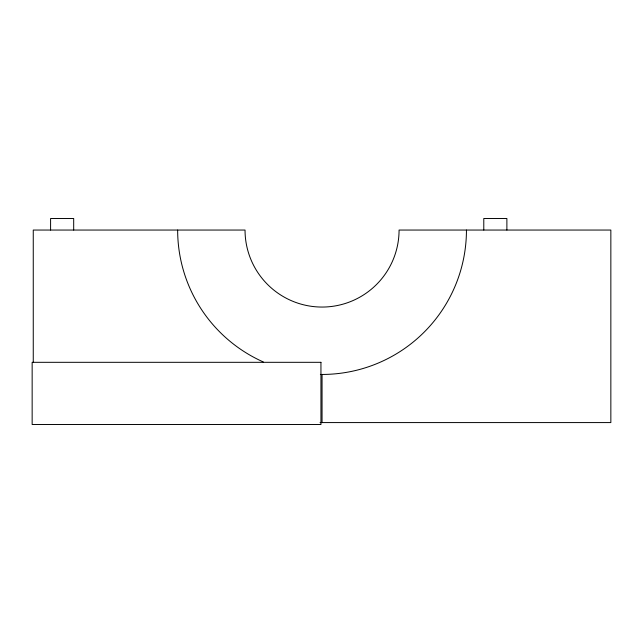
<?xml version="1.0" encoding="UTF-8"?>
<svg xmlns="http://www.w3.org/2000/svg" width="643" height="643" viewBox="0 0 643 643"><rect width="100%" height="100%" fill="white"/><g stroke="black" fill="none" stroke-linecap="round" stroke-linejoin="round"><path stroke-width="0.96" d="M320.045 422.58L610.85 422.58L610.85 230.049L399.07 230.049A77.015 77.015 0 0 1 322.055 307.057A77.015 77.015 0 0 1 245.039 230.049L33.259 230.049L33.259 362.411M506.885 230.049L506.885 218.499L483.785 218.499L483.785 230.049M322.055 374.443L322.055 422.58M73.688 230.049L73.688 218.499L50.596 218.499L50.588 230.049M466.448 230.049A144.402 144.402 0 0 1 320.375 374.435M263.325 361.961A144.402 144.402 0 0 1 177.653 230.049M320.945 362.314L32.15 362.314L32.15 424.501L320.945 424.501L320.945 362.314"/></g></svg>
